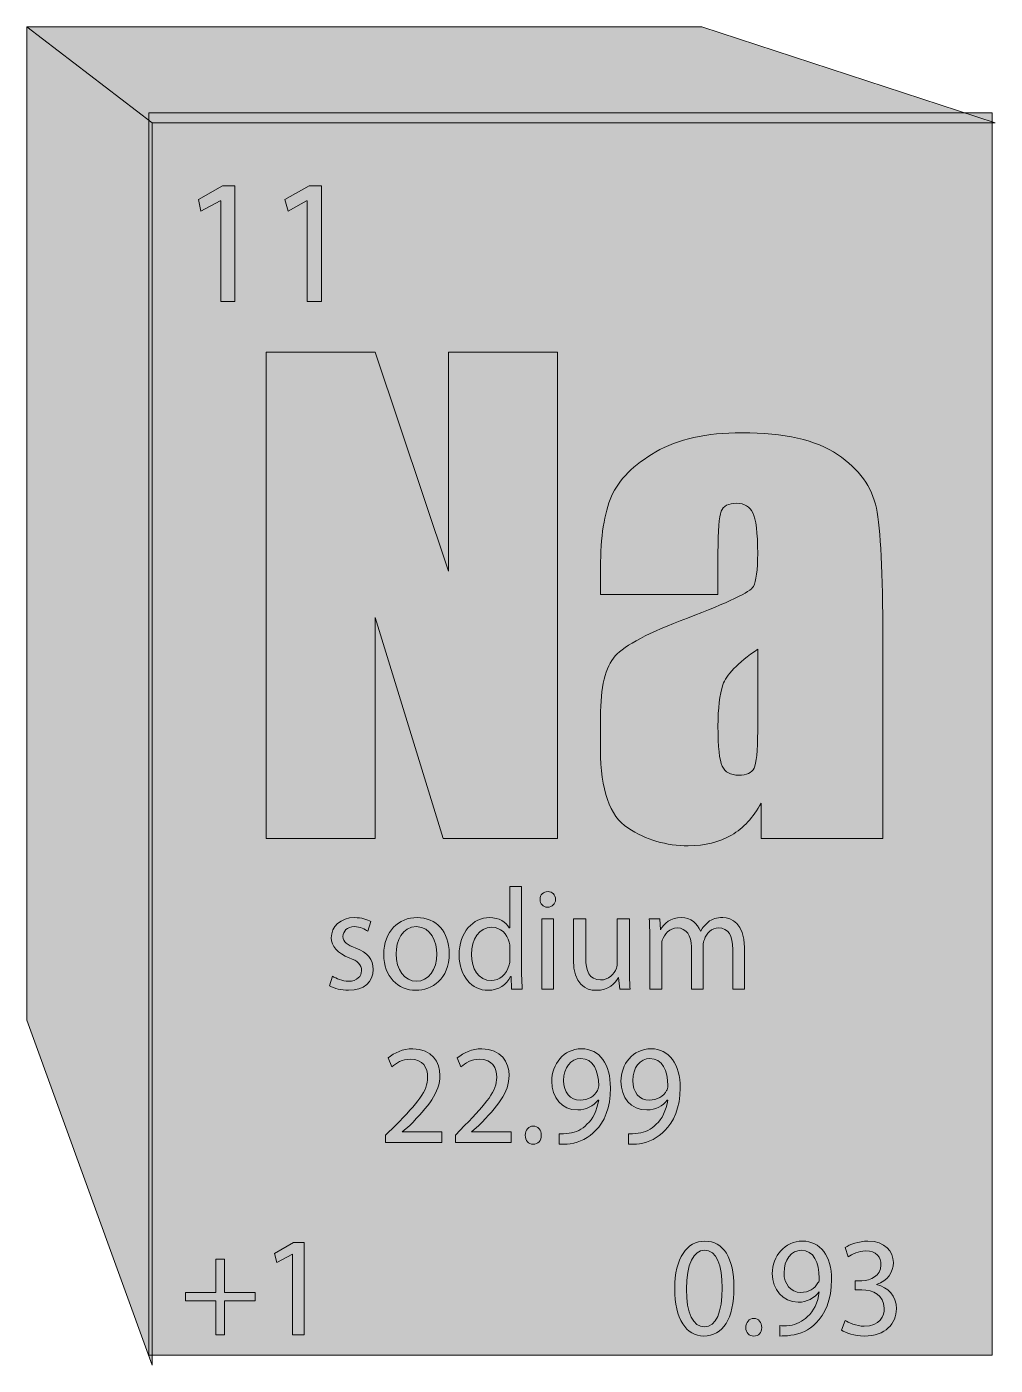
# Model space of a CAD drawing. Extents: x 256 to 1544, y -1075 to -817.
# Drawn here: x 697.2 to 883, y -1073.6 to -816.9 of the extents above; entities that cross this region are included whole.
import ezdxf

# ---------------------------------------------------------------- set-up
doc = ezdxf.new("R2010")
doc.units = 0
doc.header["$MEASUREMENT"] = 0
doc.layers.add('katman 1', color=7, linetype='Continuous')

# ---------------------------------------------------------------- blocks, each defined once
blk = doc.blocks.new('block 6')
at = {"layer": 'katman 1', "true_color": 0x00d41d}
h = blk.add_hatch(color=102, dxfattribs=at)
h.dxf.hatch_style = 2
h.paths.add_polyline_path([(721.26, -835.37), (697.21, -816.93), (826.69, -816.93), (882.96, -835.37)])
h = blk.add_hatch(color=102, dxfattribs=at)
h.dxf.hatch_style = 2
h.paths.add_polyline_path([(721.26, -1073.6), (697.21, -1007.44), (697.21, -816.93), (721.26, -835.37)])
at = {"layer": 'katman 1', "true_color": 0x008000}
h = blk.add_hatch(color=96, dxfattribs=at)
h.dxf.hatch_style = 2
h.paths.add_polyline_path([(720.65, -833.46), (882.36, -833.46), (882.36, -1071.69), (720.65, -1071.69)])
at = {"layer": 'katman 1', "true_color": 0xffffff}
h = blk.add_hatch(color=7, dxfattribs=at)
h.dxf.hatch_style = 2
h.paths.add_polyline_path([(734.41, -850.32), (734.29, -850.32), (730.62, -852.32), (730.14, -850.08), (734.76, -847.46), (737.13, -847.46), (737.13, -869.64), (734.41, -869.64)])
h = blk.add_hatch(color=7, dxfattribs=at)
h.dxf.hatch_style = 2
h.paths.add_polyline_path([(750.99, -850.32), (750.88, -850.32), (747.32, -852.32), (746.73, -850.08), (751.35, -847.46), (753.72, -847.46), (753.72, -869.64), (750.99, -869.64)])
h = blk.add_hatch(color=7, dxfattribs=at)
h.dxf.hatch_style = 2
edge = h.paths.add_edge_path()
edge.add_spline(control_points=[(792.1, -981.77), (792.1, -981.77), (792.1, -997.97), (792.1, -997.97), (792.1, -999.22), (792.22, -1000.59), (792.22, -1001.46), (792.22, -1001.46), (790.21, -1001.46), (790.21, -1001.46), (790.21, -1001.46), (790.09, -999.09), (790.09, -999.09), (790.09, -999.09), (789.97, -999.09), (789.97, -999.09), (789.26, -1000.59), (787.72, -1001.71), (785.7, -1001.71), (782.62, -1001.71), (780.14, -998.97), (780.14, -994.98), (780.14, -990.5), (782.86, -987.76), (785.94, -987.76), (787.84, -987.76), (789.14, -988.63), (789.73, -989.75), (789.73, -989.75), (789.85, -989.75), (789.85, -989.75), (789.85, -989.75), (789.85, -981.77), (789.85, -981.77), (789.85, -981.77), (792.1, -981.77), (792.1, -981.77)], knot_values=[0, 0, 0, 0, 1, 1, 1, 2, 2, 2, 3, 3, 3, 4, 4, 4, 5, 5, 5, 6, 6, 6, 7, 7, 7, 8, 8, 8, 9, 9, 9, 10, 10, 10, 11, 11, 11, 12, 12, 12, 12], degree=3, periodic=1)
edge = h.paths.add_edge_path()
edge.add_spline(control_points=[(789.85, -993.49), (789.85, -993.49), (789.85, -993.49), (789.85, -993.49), (789.85, -993.24), (789.85, -992.74), (789.73, -992.49), (789.38, -990.87), (788.07, -989.62), (786.42, -989.62), (783.93, -989.62), (782.51, -991.87), (782.51, -994.86), (782.51, -997.47), (783.81, -999.84), (786.3, -999.84), (787.84, -999.84), (789.26, -998.72), (789.73, -996.85), (789.85, -996.48), (789.85, -996.23), (789.85, -995.85), (789.85, -995.85), (789.85, -993.49), (789.85, -993.49), (789.85, -993.49), (789.85, -993.49), (789.85, -993.49)], knot_values=[0, 0, 0, 0, 1, 1, 1, 2, 2, 2, 3, 3, 3, 4, 4, 4, 5, 5, 5, 6, 6, 6, 7, 7, 7, 8, 8, 8, 9, 9, 9, 9], degree=3, periodic=1)
h = blk.add_hatch(color=7, dxfattribs=at)
h.dxf.hatch_style = 2
edge = h.paths.add_edge_path()
edge.add_spline(control_points=[(798.62, -984.27), (798.62, -985.14), (798.02, -985.76), (797.08, -985.76), (796.25, -985.76), (795.66, -985.14), (795.66, -984.27), (795.66, -983.39), (796.25, -982.77), (797.2, -982.77), (798.02, -982.77), (798.62, -983.39), (798.62, -984.27)], knot_values=[0, 0, 0, 0, 1, 1, 1, 2, 2, 2, 3, 3, 3, 4, 4, 4, 4], degree=3, periodic=1)
h.paths.add_polyline_path([(796.01, -1001.46), (796.01, -988), (798.26, -988), (798.26, -1001.46)])
h = blk.add_hatch(color=7, dxfattribs=at)
h.dxf.hatch_style = 2
edge = h.paths.add_edge_path()
edge.add_spline(control_points=[(755.85, -998.97), (756.56, -999.47), (757.75, -999.97), (758.93, -999.97), (760.59, -999.97), (761.42, -998.97), (761.42, -997.97), (761.42, -996.73), (760.71, -996.1), (759.05, -995.48), (756.8, -994.61), (755.61, -993.24), (755.61, -991.62), (755.61, -989.5), (757.39, -987.76), (760.12, -987.76), (761.42, -987.76), (762.49, -988.13), (763.2, -988.5), (763.2, -988.5), (762.6, -990.37), (762.6, -990.37), (762.13, -990), (761.18, -989.5), (760, -989.5), (758.69, -989.5), (757.86, -990.37), (757.86, -991.37), (757.86, -992.49), (758.69, -992.99), (760.35, -993.61), (762.49, -994.48), (763.67, -995.73), (763.67, -997.72), (763.67, -1000.09), (761.89, -1001.71), (758.93, -1001.71), (757.51, -1001.71), (756.21, -1001.34), (755.26, -1000.84), (755.26, -1000.84), (755.85, -998.97), (755.85, -998.97)], knot_values=[0, 0, 0, 0, 1, 1, 1, 2, 2, 2, 3, 3, 3, 4, 4, 4, 5, 5, 5, 6, 6, 6, 7, 7, 7, 8, 8, 8, 9, 9, 9, 10, 10, 10, 11, 11, 11, 12, 12, 12, 13, 13, 13, 14, 14, 14, 14], degree=3, periodic=1)
h = blk.add_hatch(color=7, dxfattribs=at)
h.dxf.hatch_style = 2
edge = h.paths.add_edge_path()
edge.add_spline(control_points=[(778.24, -994.61), (778.24, -999.59), (774.92, -1001.71), (771.84, -1001.71), (768.41, -1001.71), (765.68, -999.09), (765.68, -994.86), (765.68, -990.37), (768.53, -987.76), (772.08, -987.76), (775.75, -987.76), (778.24, -990.5), (778.24, -994.61)], knot_values=[0, 0, 0, 0, 1, 1, 1, 2, 2, 2, 3, 3, 3, 4, 4, 4, 4], degree=3, periodic=1)
edge = h.paths.add_edge_path()
edge.add_spline(control_points=[(768.05, -994.73), (768.05, -994.73), (768.05, -994.73), (768.05, -994.73), (768.05, -997.72), (769.71, -999.97), (771.96, -999.97), (774.21, -999.97), (775.87, -997.72), (775.87, -994.73), (775.87, -992.49), (774.69, -989.5), (771.96, -989.5), (769.24, -989.5), (768.05, -992.24), (768.05, -994.73)], knot_values=[0, 0, 0, 0, 1, 1, 1, 2, 2, 2, 3, 3, 3, 4, 4, 4, 5, 5, 5, 5], degree=3, periodic=1)
h = blk.add_hatch(color=7, dxfattribs=at)
h.dxf.hatch_style = 2
edge = h.paths.add_edge_path()
edge.add_spline(control_points=[(812.83, -997.72), (812.83, -999.22), (812.83, -1000.34), (812.95, -1001.46), (812.95, -1001.46), (810.94, -1001.46), (810.94, -1001.46), (810.94, -1001.46), (810.7, -999.22), (810.7, -999.22), (810.7, -999.22), (810.7, -999.22), (810.7, -999.22), (810.11, -1000.34), (808.8, -1001.71), (806.44, -1001.71), (804.42, -1001.71), (802.05, -1000.59), (802.05, -995.85), (802.05, -995.85), (802.05, -988), (802.05, -988), (802.05, -988), (804.42, -988), (804.42, -988), (804.42, -988), (804.42, -995.48), (804.42, -995.48), (804.42, -997.97), (805.13, -999.72), (807.27, -999.72), (808.81, -999.72), (809.87, -998.6), (810.35, -997.47), (810.46, -997.1), (810.46, -996.73), (810.46, -996.23), (810.46, -996.23), (810.46, -988), (810.46, -988), (810.46, -988), (812.83, -988), (812.83, -988), (812.83, -988), (812.83, -997.72), (812.83, -997.72), (812.83, -997.72), (812.83, -997.72), (812.83, -997.72)], knot_values=[0, 0, 0, 0, 1, 1, 1, 2, 2, 2, 3, 3, 3, 4, 4, 4, 5, 5, 5, 6, 6, 6, 7, 7, 7, 8, 8, 8, 9, 9, 9, 10, 10, 10, 11, 11, 11, 12, 12, 12, 13, 13, 13, 14, 14, 14, 15, 15, 15, 16, 16, 16, 16], degree=3, periodic=1)
h = blk.add_hatch(color=7, dxfattribs=at)
h.dxf.hatch_style = 2
edge = h.paths.add_edge_path()
edge.add_spline(control_points=[(816.74, -991.62), (816.74, -990.25), (816.62, -989.13), (816.62, -988), (816.62, -988), (818.64, -988), (818.64, -988), (818.64, -988), (818.76, -990.12), (818.76, -990.12), (818.76, -990.12), (818.76, -990.12), (818.76, -990.12), (819.47, -988.88), (820.65, -987.76), (822.78, -987.76), (824.56, -987.76), (825.86, -988.88), (826.46, -990.37), (826.46, -990.37), (826.46, -990.37), (826.46, -990.37), (826.81, -989.62), (827.4, -989.13), (827.88, -988.63), (828.71, -988), (829.54, -987.76), (830.72, -987.76), (832.38, -987.76), (834.87, -988.88), (834.87, -993.49), (834.87, -993.49), (834.87, -1001.46), (834.87, -1001.46), (834.87, -1001.46), (832.62, -1001.46), (832.62, -1001.46), (832.62, -1001.46), (832.62, -993.86), (832.62, -993.86), (832.62, -991.25), (831.79, -989.75), (829.89, -989.75), (828.59, -989.75), (827.52, -990.75), (827.17, -991.99), (827.05, -992.24), (826.93, -992.74), (826.93, -993.11), (826.93, -993.11), (826.93, -1001.46), (826.93, -1001.46), (826.93, -1001.46), (824.68, -1001.46), (824.68, -1001.46), (824.68, -1001.46), (824.68, -993.36), (824.68, -993.36), (824.68, -991.25), (823.73, -989.75), (821.96, -989.75), (820.53, -989.75), (819.47, -991), (819.11, -992.12), (818.99, -992.49), (818.99, -992.99), (818.99, -993.36), (818.99, -993.36), (818.99, -1001.46), (818.99, -1001.46), (818.99, -1001.46), (816.74, -1001.46), (816.74, -1001.46), (816.74, -1001.46), (816.74, -991.62), (816.74, -991.62), (816.74, -991.62), (816.74, -991.62), (816.74, -991.62)], knot_values=[0, 0, 0, 0, 1, 1, 1, 2, 2, 2, 3, 3, 3, 4, 4, 4, 5, 5, 5, 6, 6, 6, 7, 7, 7, 8, 8, 8, 9, 9, 9, 10, 10, 10, 11, 11, 11, 12, 12, 12, 13, 13, 13, 14, 14, 14, 15, 15, 15, 16, 16, 16, 17, 17, 17, 18, 18, 18, 19, 19, 19, 20, 20, 20, 21, 21, 21, 22, 22, 22, 23, 23, 23, 24, 24, 24, 25, 25, 25, 26, 26, 26, 26], degree=3, periodic=1)
h = blk.add_hatch(color=7, dxfattribs=at)
h.dxf.hatch_style = 2
edge = h.paths.add_edge_path()
edge.add_spline(control_points=[(766.04, -1030.87), (766.04, -1030.87), (766.04, -1029.5), (766.04, -1029.5), (766.04, -1029.5), (767.94, -1027.63), (767.94, -1027.63), (772.2, -1023.27), (774.1, -1021.02), (774.1, -1018.41), (774.1, -1016.54), (773.27, -1014.92), (770.78, -1014.92), (769.24, -1014.92), (768.05, -1015.67), (767.22, -1016.41), (767.22, -1016.41), (766.51, -1014.67), (766.51, -1014.67), (767.7, -1013.67), (769.36, -1012.92), (771.25, -1012.92), (774.93, -1012.92), (776.46, -1015.54), (776.46, -1018.03), (776.46, -1021.27), (774.21, -1024.01), (770.66, -1027.63), (770.66, -1027.63), (769.24, -1028.87), (769.24, -1028.87), (769.24, -1028.87), (769.24, -1028.87), (769.24, -1028.87), (769.24, -1028.87), (776.82, -1028.87), (776.82, -1028.87), (776.82, -1028.87), (776.82, -1030.87), (776.82, -1030.87), (776.82, -1030.87), (766.04, -1030.87), (766.04, -1030.87), (766.04, -1030.87), (766.04, -1030.87), (766.04, -1030.87)], knot_values=[0, 0, 0, 0, 1, 1, 1, 2, 2, 2, 3, 3, 3, 4, 4, 4, 5, 5, 5, 6, 6, 6, 7, 7, 7, 8, 8, 8, 9, 9, 9, 10, 10, 10, 11, 11, 11, 12, 12, 12, 13, 13, 13, 14, 14, 14, 15, 15, 15, 15], degree=3, periodic=1)
h = blk.add_hatch(color=7, dxfattribs=at)
h.dxf.hatch_style = 2
edge = h.paths.add_edge_path()
edge.add_spline(control_points=[(779.43, -1030.87), (779.43, -1030.87), (779.43, -1029.5), (779.43, -1029.5), (779.43, -1029.5), (781.2, -1027.63), (781.2, -1027.63), (785.47, -1023.27), (787.36, -1021.02), (787.36, -1018.41), (787.36, -1016.54), (786.53, -1014.92), (784.05, -1014.92), (782.51, -1014.92), (781.32, -1015.67), (780.49, -1016.41), (780.49, -1016.41), (779.78, -1014.67), (779.78, -1014.67), (780.97, -1013.67), (782.62, -1012.92), (784.52, -1012.92), (788.19, -1012.92), (789.73, -1015.54), (789.73, -1018.03), (789.73, -1021.27), (787.48, -1024.01), (783.93, -1027.63), (783.93, -1027.63), (782.51, -1028.87), (782.51, -1028.87), (782.51, -1028.87), (782.51, -1028.87), (782.51, -1028.87), (782.51, -1028.87), (790.09, -1028.87), (790.09, -1028.87), (790.09, -1028.87), (790.09, -1030.87), (790.09, -1030.87), (790.09, -1030.87), (779.43, -1030.87), (779.43, -1030.87), (779.43, -1030.87), (779.43, -1030.87), (779.43, -1030.87)], knot_values=[0, 0, 0, 0, 1, 1, 1, 2, 2, 2, 3, 3, 3, 4, 4, 4, 5, 5, 5, 6, 6, 6, 7, 7, 7, 8, 8, 8, 9, 9, 9, 10, 10, 10, 11, 11, 11, 12, 12, 12, 13, 13, 13, 14, 14, 14, 15, 15, 15, 15], degree=3, periodic=1)
h = blk.add_hatch(color=7, dxfattribs=at)
h.dxf.hatch_style = 2
edge = h.paths.add_edge_path()
edge.add_spline(control_points=[(799.33, -1029.25), (799.8, -1029.25), (800.39, -1029.25), (801.22, -1029.12), (802.53, -1029), (803.71, -1028.37), (804.66, -1027.38), (805.84, -1026.38), (806.55, -1024.76), (806.91, -1022.77), (806.91, -1022.77), (806.79, -1022.77), (806.79, -1022.77), (805.84, -1023.89), (804.54, -1024.64), (802.88, -1024.64), (799.8, -1024.64), (797.91, -1022.27), (797.91, -1019.15), (797.91, -1015.91), (800.16, -1012.92), (803.59, -1012.92), (807.15, -1012.92), (809.16, -1015.91), (809.16, -1020.4), (809.16, -1024.26), (807.98, -1027), (806.32, -1028.62), (805.01, -1029.99), (803.24, -1030.87), (801.46, -1031.12), (800.63, -1031.24), (799.92, -1031.24), (799.33, -1031.24), (799.33, -1031.24), (799.33, -1029.25), (799.33, -1029.25), (799.33, -1029.25), (799.33, -1029.25), (799.33, -1029.25)], knot_values=[0, 0, 0, 0, 1, 1, 1, 2, 2, 2, 3, 3, 3, 4, 4, 4, 5, 5, 5, 6, 6, 6, 7, 7, 7, 8, 8, 8, 9, 9, 9, 10, 10, 10, 11, 11, 11, 12, 12, 12, 13, 13, 13, 13], degree=3, periodic=1)
edge = h.paths.add_edge_path()
edge.add_spline(control_points=[(800.16, -1019.03), (800.16, -1019.03), (800.16, -1019.03), (800.16, -1019.03), (800.16, -1021.27), (801.46, -1022.77), (803.36, -1022.77), (804.9, -1022.77), (806.08, -1022.02), (806.67, -1020.9), (806.79, -1020.77), (806.91, -1020.4), (806.91, -1020.03), (806.91, -1017.04), (805.84, -1014.79), (803.47, -1014.79), (801.58, -1014.79), (800.16, -1016.54), (800.16, -1019.03)], knot_values=[0, 0, 0, 0, 1, 1, 1, 2, 2, 2, 3, 3, 3, 4, 4, 4, 5, 5, 5, 6, 6, 6, 6], degree=3, periodic=1)
h = blk.add_hatch(color=7, dxfattribs=at)
h.dxf.hatch_style = 2
edge = h.paths.add_edge_path()
edge.add_spline(control_points=[(812.6, -1029.25), (813.07, -1029.25), (813.66, -1029.25), (814.49, -1029.12), (815.79, -1029), (816.98, -1028.37), (817.93, -1027.38), (819.11, -1026.38), (819.82, -1024.76), (820.18, -1022.77), (820.18, -1022.77), (820.06, -1022.77), (820.06, -1022.77), (819.23, -1023.89), (817.81, -1024.64), (816.15, -1024.64), (813.07, -1024.64), (811.17, -1022.27), (811.17, -1019.15), (811.17, -1015.91), (813.43, -1012.92), (816.98, -1012.92), (820.41, -1012.92), (822.55, -1015.91), (822.55, -1020.4), (822.55, -1024.26), (821.24, -1027), (819.59, -1028.62), (818.28, -1029.99), (816.51, -1030.87), (814.73, -1031.12), (813.9, -1031.24), (813.19, -1031.24), (812.6, -1031.24), (812.6, -1031.24), (812.6, -1029.25), (812.6, -1029.25), (812.6, -1029.25), (812.6, -1029.25), (812.6, -1029.25)], knot_values=[0, 0, 0, 0, 1, 1, 1, 2, 2, 2, 3, 3, 3, 4, 4, 4, 5, 5, 5, 6, 6, 6, 7, 7, 7, 8, 8, 8, 9, 9, 9, 10, 10, 10, 11, 11, 11, 12, 12, 12, 13, 13, 13, 13], degree=3, periodic=1)
edge = h.paths.add_edge_path()
edge.add_spline(control_points=[(813.43, -1019.03), (813.43, -1019.03), (813.43, -1019.03), (813.43, -1019.03), (813.43, -1021.27), (814.73, -1022.77), (816.62, -1022.77), (818.16, -1022.77), (819.35, -1022.02), (819.94, -1020.9), (820.06, -1020.77), (820.18, -1020.4), (820.18, -1020.03), (820.18, -1017.04), (819.11, -1014.79), (816.74, -1014.79), (814.85, -1014.79), (813.43, -1016.54), (813.43, -1019.03)], knot_values=[0, 0, 0, 0, 1, 1, 1, 2, 2, 2, 3, 3, 3, 4, 4, 4, 5, 5, 5, 6, 6, 6, 6], degree=3, periodic=1)
h = blk.add_hatch(color=7, dxfattribs=at)
h.dxf.hatch_style = 2
edge = h.paths.add_edge_path()
edge.add_spline(control_points=[(792.81, -1029.5), (792.81, -1028.5), (793.52, -1027.75), (794.35, -1027.75), (795.3, -1027.75), (795.89, -1028.5), (795.89, -1029.5), (795.89, -1030.49), (795.3, -1031.24), (794.35, -1031.24), (793.41, -1031.24), (792.81, -1030.49), (792.81, -1029.5)], knot_values=[0, 0, 0, 0, 1, 1, 1, 2, 2, 2, 3, 3, 3, 4, 4, 4, 4], degree=3, periodic=1)
h = blk.add_hatch(color=7, dxfattribs=at)
h.dxf.hatch_style = 2
h.paths.add_polyline_path([(748.15, -1052.3), (745.19, -1053.92), (744.72, -1052.17), (748.39, -1050.05), (750.4, -1050.05), (750.4, -1067.75), (748.15, -1067.75)])
h = blk.add_hatch(color=7, dxfattribs=at)
h.dxf.hatch_style = 2
edge = h.paths.add_edge_path()
edge.add_spline(control_points=[(832.85, -1058.65), (832.85, -1064.76), (830.72, -1068), (827.05, -1068), (823.73, -1068), (821.48, -1064.76), (821.48, -1058.9), (821.48, -1053.04), (823.85, -1049.81), (827.29, -1049.81), (830.84, -1049.81), (832.85, -1053.04), (832.85, -1058.65)], knot_values=[0, 0, 0, 0, 1, 1, 1, 2, 2, 2, 3, 3, 3, 4, 4, 4, 4], degree=3, periodic=1)
edge = h.paths.add_edge_path()
edge.add_spline(control_points=[(823.73, -1059.03), (823.73, -1059.03), (823.73, -1059.03), (823.73, -1059.03), (823.73, -1063.64), (825.04, -1066.25), (827.17, -1066.25), (829.42, -1066.25), (830.6, -1063.39), (830.6, -1058.78), (830.6, -1054.41), (829.54, -1051.55), (827.17, -1051.55), (825.15, -1051.55), (823.73, -1054.17), (823.73, -1059.03)], knot_values=[0, 0, 0, 0, 1, 1, 1, 2, 2, 2, 3, 3, 3, 4, 4, 4, 5, 5, 5, 5], degree=3, periodic=1)
h = blk.add_hatch(color=7, dxfattribs=at)
h.dxf.hatch_style = 2
edge = h.paths.add_edge_path()
edge.add_spline(control_points=[(841.62, -1066), (842.09, -1066.13), (842.69, -1066), (843.52, -1066), (844.82, -1065.75), (846, -1065.26), (846.95, -1064.26), (848.14, -1063.26), (848.96, -1061.64), (849.2, -1059.52), (849.2, -1059.52), (849.2, -1059.52), (849.2, -1059.52), (848.25, -1060.77), (846.83, -1061.52), (845.17, -1061.52), (842.21, -1061.52), (840.2, -1059.03), (840.2, -1056.04), (840.2, -1052.67), (842.57, -1049.81), (846, -1049.81), (849.44, -1049.81), (851.57, -1052.67), (851.57, -1057.16), (851.57, -1061.14), (850.27, -1063.88), (848.61, -1065.5), (847.31, -1066.88), (845.53, -1067.62), (843.75, -1067.87), (842.92, -1068), (842.21, -1068), (841.62, -1068), (841.62, -1068), (841.62, -1066), (841.62, -1066)], knot_values=[0, 0, 0, 0, 1, 1, 1, 2, 2, 2, 3, 3, 3, 4, 4, 4, 5, 5, 5, 6, 6, 6, 7, 7, 7, 8, 8, 8, 9, 9, 9, 10, 10, 10, 11, 11, 11, 12, 12, 12, 12], degree=3, periodic=1)
edge = h.paths.add_edge_path()
edge.add_spline(control_points=[(842.45, -1055.91), (842.45, -1055.91), (842.45, -1055.91), (842.45, -1055.91), (842.45, -1058.03), (843.75, -1059.65), (845.65, -1059.65), (847.19, -1059.65), (848.37, -1058.9), (848.96, -1057.78), (849.2, -1057.53), (849.2, -1057.28), (849.2, -1056.91), (849.2, -1053.92), (848.14, -1051.55), (845.77, -1051.55), (843.87, -1051.55), (842.45, -1053.42), (842.45, -1055.91)], knot_values=[0, 0, 0, 0, 1, 1, 1, 2, 2, 2, 3, 3, 3, 4, 4, 4, 5, 5, 5, 6, 6, 6, 6], degree=3, periodic=1)
h = blk.add_hatch(color=7, dxfattribs=at)
h.dxf.hatch_style = 2
edge = h.paths.add_edge_path()
edge.add_spline(control_points=[(854.18, -1065.01), (854.77, -1065.38), (856.31, -1066.13), (857.85, -1066.13), (860.81, -1066.13), (861.76, -1064.13), (861.64, -1062.64), (861.64, -1060.15), (859.51, -1059.15), (857.38, -1059.15), (857.38, -1059.15), (856.07, -1059.15), (856.07, -1059.15), (856.07, -1059.15), (856.07, -1057.41), (856.07, -1057.41), (856.07, -1057.41), (857.38, -1057.41), (857.38, -1057.41), (859.03, -1057.41), (861.05, -1056.41), (861.05, -1054.42), (861.05, -1052.92), (860.22, -1051.67), (858.09, -1051.67), (856.78, -1051.67), (855.48, -1052.3), (854.77, -1052.8), (854.77, -1052.8), (854.18, -1051.05), (854.18, -1051.05), (855.01, -1050.43), (856.78, -1049.81), (858.56, -1049.81), (861.88, -1049.81), (863.42, -1051.8), (863.42, -1053.92), (863.42, -1055.79), (862.35, -1057.41), (860.22, -1058.15), (860.22, -1058.15), (860.22, -1058.15), (860.22, -1058.15), (862.35, -1058.65), (864.01, -1060.27), (864.01, -1062.76), (864.01, -1065.63), (861.88, -1068), (857.85, -1068), (855.96, -1068), (854.3, -1067.37), (853.47, -1066.88), (853.47, -1066.88), (854.18, -1065.01), (854.18, -1065.01)], knot_values=[0, 0, 0, 0, 1, 1, 1, 2, 2, 2, 3, 3, 3, 4, 4, 4, 5, 5, 5, 6, 6, 6, 7, 7, 7, 8, 8, 8, 9, 9, 9, 10, 10, 10, 11, 11, 11, 12, 12, 12, 13, 13, 13, 14, 14, 14, 15, 15, 15, 16, 16, 16, 17, 17, 17, 18, 18, 18, 18], degree=3, periodic=1)
h = blk.add_hatch(color=7, dxfattribs=at)
h.dxf.hatch_style = 2
h.paths.add_polyline_path([(735.12, -1053.29), (735.12, -1059.65), (741.04, -1059.65), (741.04, -1061.27), (735.12, -1061.27), (735.12, -1067.75), (733.46, -1067.75), (733.46, -1061.27), (727.66, -1061.27), (727.66, -1059.65), (733.46, -1059.65), (733.46, -1053.29)])
h = blk.add_hatch(color=7, dxfattribs=at)
h.dxf.hatch_style = 2
edge = h.paths.add_edge_path()
edge.add_spline(control_points=[(835.1, -1066.38), (835.1, -1065.38), (835.82, -1064.63), (836.64, -1064.63), (837.59, -1064.63), (838.18, -1065.38), (838.18, -1066.38), (838.18, -1067.37), (837.59, -1068), (836.64, -1068), (835.82, -1068), (835.1, -1067.37), (835.1, -1066.38)], knot_values=[0, 0, 0, 0, 1, 1, 1, 2, 2, 2, 3, 3, 3, 4, 4, 4, 4], degree=3, periodic=1)
at = {"layer": 'katman 1', "lineweight": 0}
for points in [[(721.26, -835.37), (697.21, -816.93), (826.69, -816.93), (882.96, -835.37), (721.26, -835.37)], [(721.26, -1073.6), (697.21, -1007.44), (697.21, -816.93), (721.26, -835.37), (721.26, -1073.6)], [(721.26, -1073.6), (697.21, -1007.44), (697.21, -816.93), (721.26, -835.37), (721.26, -1073.6)], [(720.65, -833.46), (882.36, -833.46), (882.36, -1071.69), (720.65, -1071.69), (720.65, -833.46)], [(734.41, -850.32), (734.29, -850.32), (730.62, -852.32), (730.14, -850.08), (734.76, -847.46), (737.13, -847.46), (737.13, -869.64), (734.41, -869.64), (734.41, -850.32)], [(750.99, -850.32), (750.88, -850.32), (747.32, -852.32), (746.73, -850.08), (751.35, -847.46), (753.72, -847.46), (753.72, -869.64), (750.99, -869.64), (750.99, -850.32)], [(796.01, -1001.46), (796.01, -1001.46), (796.01, -988), (798.26, -988), (798.26, -1001.46), (796.01, -1001.46)], [(748.15, -1052.3), (748.15, -1052.3), (745.19, -1053.92), (744.72, -1052.17), (748.39, -1050.05), (750.4, -1050.05), (750.4, -1067.75), (748.15, -1067.75), (748.15, -1052.3)], [(735.12, -1053.29), (735.12, -1059.65), (741.04, -1059.65), (741.04, -1061.27), (735.12, -1061.27), (735.12, -1067.75), (733.46, -1067.75), (733.46, -1061.27), (727.66, -1061.27), (727.66, -1059.65), (733.46, -1059.65), (733.46, -1053.29), (735.12, -1053.29)]]:
    blk.add_lwpolyline(points, dxfattribs=at)
for points, knots in [([(792.1, -981.77), (792.1, -981.77), (792.1, -997.97), (792.1, -997.97), (792.1, -999.22), (792.22, -1000.59), (792.22, -1001.46), (792.22, -1001.46), (790.21, -1001.46), (790.21, -1001.46), (790.21, -1001.46), (790.09, -999.09), (790.09, -999.09), (790.09, -999.09), (789.97, -999.09), (789.97, -999.09), (789.26, -1000.59), (787.72, -1001.71), (785.7, -1001.71), (782.62, -1001.71), (780.14, -998.97), (780.14, -994.98), (780.14, -990.5), (782.86, -987.76), (785.94, -987.76), (787.84, -987.76), (789.14, -988.63), (789.73, -989.75), (789.73, -989.75), (789.85, -989.75), (789.85, -989.75), (789.85, -989.75), (789.85, -981.77), (789.85, -981.77), (789.85, -981.77), (792.1, -981.77), (792.1, -981.77)], [0, 0, 0, 0, 1, 1, 1, 2, 2, 2, 3, 3, 3, 4, 4, 4, 5, 5, 5, 6, 6, 6, 7, 7, 7, 8, 8, 8, 9, 9, 9, 10, 10, 10, 11, 11, 11, 12, 12, 12, 12]), ([(798.62, -984.27), (798.62, -985.14), (798.02, -985.76), (797.08, -985.76), (796.25, -985.76), (795.66, -985.14), (795.66, -984.27), (795.66, -983.39), (796.25, -982.77), (797.2, -982.77), (798.02, -982.77), (798.62, -983.39), (798.62, -984.27)], [0, 0, 0, 0, 1, 1, 1, 2, 2, 2, 3, 3, 3, 4, 4, 4, 4]), ([(755.85, -998.97), (756.56, -999.47), (757.75, -999.97), (758.93, -999.97), (760.59, -999.97), (761.42, -998.97), (761.42, -997.97), (761.42, -996.73), (760.71, -996.1), (759.05, -995.48), (756.8, -994.61), (755.61, -993.24), (755.61, -991.62), (755.61, -989.5), (757.39, -987.76), (760.12, -987.76), (761.42, -987.76), (762.49, -988.13), (763.2, -988.5), (763.2, -988.5), (762.6, -990.37), (762.6, -990.37), (762.13, -990), (761.18, -989.5), (760, -989.5), (758.69, -989.5), (757.86, -990.37), (757.86, -991.37), (757.86, -992.49), (758.69, -992.99), (760.35, -993.61), (762.49, -994.48), (763.67, -995.73), (763.67, -997.72), (763.67, -1000.09), (761.89, -1001.71), (758.93, -1001.71), (757.51, -1001.71), (756.21, -1001.34), (755.26, -1000.84), (755.26, -1000.84), (755.85, -998.97), (755.85, -998.97)], [0, 0, 0, 0, 1, 1, 1, 2, 2, 2, 3, 3, 3, 4, 4, 4, 5, 5, 5, 6, 6, 6, 7, 7, 7, 8, 8, 8, 9, 9, 9, 10, 10, 10, 11, 11, 11, 12, 12, 12, 13, 13, 13, 14, 14, 14, 14]), ([(778.24, -994.61), (778.24, -999.59), (774.92, -1001.71), (771.84, -1001.71), (768.41, -1001.71), (765.68, -999.09), (765.68, -994.86), (765.68, -990.37), (768.53, -987.76), (772.08, -987.76), (775.75, -987.76), (778.24, -990.5), (778.24, -994.61)], [0, 0, 0, 0, 1, 1, 1, 2, 2, 2, 3, 3, 3, 4, 4, 4, 4]), ([(812.83, -997.72), (812.83, -999.22), (812.83, -1000.34), (812.95, -1001.46), (812.95, -1001.46), (810.94, -1001.46), (810.94, -1001.46), (810.94, -1001.46), (810.7, -999.22), (810.7, -999.22), (810.7, -999.22), (810.7, -999.22), (810.7, -999.22), (810.11, -1000.34), (808.8, -1001.71), (806.44, -1001.71), (804.42, -1001.71), (802.05, -1000.59), (802.05, -995.85), (802.05, -995.85), (802.05, -988), (802.05, -988), (802.05, -988), (804.42, -988), (804.42, -988), (804.42, -988), (804.42, -995.48), (804.42, -995.48), (804.42, -997.97), (805.13, -999.72), (807.27, -999.72), (808.81, -999.72), (809.87, -998.6), (810.35, -997.47), (810.46, -997.1), (810.46, -996.73), (810.46, -996.23), (810.46, -996.23), (810.46, -988), (810.46, -988), (810.46, -988), (812.83, -988), (812.83, -988), (812.83, -988), (812.83, -997.72), (812.83, -997.72), (812.83, -997.72), (812.83, -997.72), (812.83, -997.72)], [0, 0, 0, 0, 1, 1, 1, 2, 2, 2, 3, 3, 3, 4, 4, 4, 5, 5, 5, 6, 6, 6, 7, 7, 7, 8, 8, 8, 9, 9, 9, 10, 10, 10, 11, 11, 11, 12, 12, 12, 13, 13, 13, 14, 14, 14, 15, 15, 15, 16, 16, 16, 16]), ([(816.74, -991.62), (816.74, -990.25), (816.62, -989.13), (816.62, -988), (816.62, -988), (818.64, -988), (818.64, -988), (818.64, -988), (818.76, -990.12), (818.76, -990.12), (818.76, -990.12), (818.76, -990.12), (818.76, -990.12), (819.47, -988.88), (820.65, -987.76), (822.78, -987.76), (824.56, -987.76), (825.86, -988.88), (826.46, -990.37), (826.46, -990.37), (826.46, -990.37), (826.46, -990.37), (826.81, -989.62), (827.4, -989.13), (827.88, -988.63), (828.71, -988), (829.54, -987.76), (830.72, -987.76), (832.38, -987.76), (834.87, -988.88), (834.87, -993.49), (834.87, -993.49), (834.87, -1001.46), (834.87, -1001.46), (834.87, -1001.46), (832.62, -1001.46), (832.62, -1001.46), (832.62, -1001.46), (832.62, -993.86), (832.62, -993.86), (832.62, -991.25), (831.79, -989.75), (829.89, -989.75), (828.59, -989.75), (827.52, -990.75), (827.17, -991.99), (827.05, -992.24), (826.93, -992.74), (826.93, -993.11), (826.93, -993.11), (826.93, -1001.46), (826.93, -1001.46), (826.93, -1001.46), (824.68, -1001.46), (824.68, -1001.46), (824.68, -1001.46), (824.68, -993.36), (824.68, -993.36), (824.68, -991.25), (823.73, -989.75), (821.96, -989.75), (820.53, -989.75), (819.47, -991), (819.11, -992.12), (818.99, -992.49), (818.99, -992.99), (818.99, -993.36), (818.99, -993.36), (818.99, -1001.46), (818.99, -1001.46), (818.99, -1001.46), (816.74, -1001.46), (816.74, -1001.46), (816.74, -1001.46), (816.74, -991.62), (816.74, -991.62), (816.74, -991.62), (816.74, -991.62), (816.74, -991.62)], [0, 0, 0, 0, 1, 1, 1, 2, 2, 2, 3, 3, 3, 4, 4, 4, 5, 5, 5, 6, 6, 6, 7, 7, 7, 8, 8, 8, 9, 9, 9, 10, 10, 10, 11, 11, 11, 12, 12, 12, 13, 13, 13, 14, 14, 14, 15, 15, 15, 16, 16, 16, 17, 17, 17, 18, 18, 18, 19, 19, 19, 20, 20, 20, 21, 21, 21, 22, 22, 22, 23, 23, 23, 24, 24, 24, 25, 25, 25, 26, 26, 26, 26]), ([(768.05, -994.73), (768.05, -994.73), (768.05, -994.73), (768.05, -994.73), (768.05, -997.72), (769.71, -999.97), (771.96, -999.97), (774.21, -999.97), (775.87, -997.72), (775.87, -994.73), (775.87, -992.49), (774.69, -989.5), (771.96, -989.5), (769.24, -989.5), (768.05, -992.24), (768.05, -994.73)], [0, 0, 0, 0, 1, 1, 1, 2, 2, 2, 3, 3, 3, 4, 4, 4, 5, 5, 5, 5]), ([(789.85, -993.49), (789.85, -993.49), (789.85, -993.49), (789.85, -993.49), (789.85, -993.24), (789.85, -992.74), (789.73, -992.49), (789.38, -990.87), (788.07, -989.62), (786.42, -989.62), (783.93, -989.62), (782.51, -991.87), (782.51, -994.86), (782.51, -997.47), (783.81, -999.84), (786.3, -999.84), (787.84, -999.84), (789.26, -998.72), (789.73, -996.85), (789.85, -996.48), (789.85, -996.23), (789.85, -995.85), (789.85, -995.85), (789.85, -993.49), (789.85, -993.49), (789.85, -993.49), (789.85, -993.49), (789.85, -993.49)], [0, 0, 0, 0, 1, 1, 1, 2, 2, 2, 3, 3, 3, 4, 4, 4, 5, 5, 5, 6, 6, 6, 7, 7, 7, 8, 8, 8, 9, 9, 9, 9]), ([(766.04, -1030.87), (766.04, -1030.87), (766.04, -1029.5), (766.04, -1029.5), (766.04, -1029.5), (767.94, -1027.63), (767.94, -1027.63), (772.2, -1023.27), (774.1, -1021.02), (774.1, -1018.41), (774.1, -1016.54), (773.27, -1014.92), (770.78, -1014.92), (769.24, -1014.92), (768.05, -1015.67), (767.22, -1016.41), (767.22, -1016.41), (766.51, -1014.67), (766.51, -1014.67), (767.7, -1013.67), (769.36, -1012.92), (771.25, -1012.92), (774.93, -1012.92), (776.46, -1015.54), (776.46, -1018.03), (776.46, -1021.27), (774.21, -1024.01), (770.66, -1027.63), (770.66, -1027.63), (769.24, -1028.87), (769.24, -1028.87), (769.24, -1028.87), (769.24, -1028.87), (769.24, -1028.87), (769.24, -1028.87), (776.82, -1028.87), (776.82, -1028.87), (776.82, -1028.87), (776.82, -1030.87), (776.82, -1030.87), (776.82, -1030.87), (766.04, -1030.87), (766.04, -1030.87), (766.04, -1030.87), (766.04, -1030.87), (766.04, -1030.87)], [0, 0, 0, 0, 1, 1, 1, 2, 2, 2, 3, 3, 3, 4, 4, 4, 5, 5, 5, 6, 6, 6, 7, 7, 7, 8, 8, 8, 9, 9, 9, 10, 10, 10, 11, 11, 11, 12, 12, 12, 13, 13, 13, 14, 14, 14, 15, 15, 15, 15]), ([(779.43, -1030.87), (779.43, -1030.87), (779.43, -1029.5), (779.43, -1029.5), (779.43, -1029.5), (781.2, -1027.63), (781.2, -1027.63), (785.47, -1023.27), (787.36, -1021.02), (787.36, -1018.41), (787.36, -1016.54), (786.53, -1014.92), (784.05, -1014.92), (782.51, -1014.92), (781.32, -1015.67), (780.49, -1016.41), (780.49, -1016.41), (779.78, -1014.67), (779.78, -1014.67), (780.97, -1013.67), (782.62, -1012.92), (784.52, -1012.92), (788.19, -1012.92), (789.73, -1015.54), (789.73, -1018.03), (789.73, -1021.27), (787.48, -1024.01), (783.93, -1027.63), (783.93, -1027.63), (782.51, -1028.87), (782.51, -1028.87), (782.51, -1028.87), (782.51, -1028.87), (782.51, -1028.87), (782.51, -1028.87), (790.09, -1028.87), (790.09, -1028.87), (790.09, -1028.87), (790.09, -1030.87), (790.09, -1030.87), (790.09, -1030.87), (779.43, -1030.87), (779.43, -1030.87), (779.43, -1030.87), (779.43, -1030.87), (779.43, -1030.87)], [0, 0, 0, 0, 1, 1, 1, 2, 2, 2, 3, 3, 3, 4, 4, 4, 5, 5, 5, 6, 6, 6, 7, 7, 7, 8, 8, 8, 9, 9, 9, 10, 10, 10, 11, 11, 11, 12, 12, 12, 13, 13, 13, 14, 14, 14, 15, 15, 15, 15]), ([(799.33, -1029.25), (799.8, -1029.25), (800.39, -1029.25), (801.22, -1029.12), (802.53, -1029), (803.71, -1028.37), (804.66, -1027.38), (805.84, -1026.38), (806.55, -1024.76), (806.91, -1022.77), (806.91, -1022.77), (806.79, -1022.77), (806.79, -1022.77), (805.84, -1023.89), (804.54, -1024.64), (802.88, -1024.64), (799.8, -1024.64), (797.91, -1022.27), (797.91, -1019.15), (797.91, -1015.91), (800.16, -1012.92), (803.59, -1012.92), (807.15, -1012.92), (809.16, -1015.91), (809.16, -1020.4), (809.16, -1024.26), (807.98, -1027), (806.32, -1028.62), (805.01, -1029.99), (803.24, -1030.87), (801.46, -1031.12), (800.63, -1031.24), (799.92, -1031.24), (799.33, -1031.24), (799.33, -1031.24), (799.33, -1029.25), (799.33, -1029.25), (799.33, -1029.25), (799.33, -1029.25), (799.33, -1029.25)], [0, 0, 0, 0, 1, 1, 1, 2, 2, 2, 3, 3, 3, 4, 4, 4, 5, 5, 5, 6, 6, 6, 7, 7, 7, 8, 8, 8, 9, 9, 9, 10, 10, 10, 11, 11, 11, 12, 12, 12, 13, 13, 13, 13]), ([(812.6, -1029.25), (813.07, -1029.25), (813.66, -1029.25), (814.49, -1029.12), (815.79, -1029), (816.98, -1028.37), (817.93, -1027.38), (819.11, -1026.38), (819.82, -1024.76), (820.18, -1022.77), (820.18, -1022.77), (820.06, -1022.77), (820.06, -1022.77), (819.23, -1023.89), (817.81, -1024.64), (816.15, -1024.64), (813.07, -1024.64), (811.17, -1022.27), (811.17, -1019.15), (811.17, -1015.91), (813.43, -1012.92), (816.98, -1012.92), (820.41, -1012.92), (822.55, -1015.91), (822.55, -1020.4), (822.55, -1024.26), (821.24, -1027), (819.59, -1028.62), (818.28, -1029.99), (816.51, -1030.87), (814.73, -1031.12), (813.9, -1031.24), (813.19, -1031.24), (812.6, -1031.24), (812.6, -1031.24), (812.6, -1029.25), (812.6, -1029.25), (812.6, -1029.25), (812.6, -1029.25), (812.6, -1029.25)], [0, 0, 0, 0, 1, 1, 1, 2, 2, 2, 3, 3, 3, 4, 4, 4, 5, 5, 5, 6, 6, 6, 7, 7, 7, 8, 8, 8, 9, 9, 9, 10, 10, 10, 11, 11, 11, 12, 12, 12, 13, 13, 13, 13]), ([(800.16, -1019.03), (800.16, -1019.03), (800.16, -1019.03), (800.16, -1019.03), (800.16, -1021.27), (801.46, -1022.77), (803.36, -1022.77), (804.9, -1022.77), (806.08, -1022.02), (806.67, -1020.9), (806.79, -1020.77), (806.91, -1020.4), (806.91, -1020.03), (806.91, -1017.04), (805.84, -1014.79), (803.47, -1014.79), (801.58, -1014.79), (800.16, -1016.54), (800.16, -1019.03)], [0, 0, 0, 0, 1, 1, 1, 2, 2, 2, 3, 3, 3, 4, 4, 4, 5, 5, 5, 6, 6, 6, 6]), ([(813.43, -1019.03), (813.43, -1019.03), (813.43, -1019.03), (813.43, -1019.03), (813.43, -1021.27), (814.73, -1022.77), (816.62, -1022.77), (818.16, -1022.77), (819.35, -1022.02), (819.94, -1020.9), (820.06, -1020.77), (820.18, -1020.4), (820.18, -1020.03), (820.18, -1017.04), (819.11, -1014.79), (816.74, -1014.79), (814.85, -1014.79), (813.43, -1016.54), (813.43, -1019.03)], [0, 0, 0, 0, 1, 1, 1, 2, 2, 2, 3, 3, 3, 4, 4, 4, 5, 5, 5, 6, 6, 6, 6]), ([(792.81, -1029.5), (792.81, -1028.5), (793.52, -1027.75), (794.35, -1027.75), (795.3, -1027.75), (795.89, -1028.5), (795.89, -1029.5), (795.89, -1030.49), (795.3, -1031.24), (794.35, -1031.24), (793.41, -1031.24), (792.81, -1030.49), (792.81, -1029.5)], [0, 0, 0, 0, 1, 1, 1, 2, 2, 2, 3, 3, 3, 4, 4, 4, 4]), ([(832.85, -1058.65), (832.85, -1064.76), (830.72, -1068), (827.05, -1068), (823.73, -1068), (821.48, -1064.76), (821.48, -1058.9), (821.48, -1053.04), (823.85, -1049.81), (827.29, -1049.81), (830.84, -1049.81), (832.85, -1053.04), (832.85, -1058.65)], [0, 0, 0, 0, 1, 1, 1, 2, 2, 2, 3, 3, 3, 4, 4, 4, 4]), ([(823.73, -1059.03), (823.73, -1059.03), (823.73, -1059.03), (823.73, -1059.03), (823.73, -1063.64), (825.04, -1066.25), (827.17, -1066.25), (829.42, -1066.25), (830.6, -1063.39), (830.6, -1058.78), (830.6, -1054.41), (829.54, -1051.55), (827.17, -1051.55), (825.15, -1051.55), (823.73, -1054.17), (823.73, -1059.03)], [0, 0, 0, 0, 1, 1, 1, 2, 2, 2, 3, 3, 3, 4, 4, 4, 5, 5, 5, 5]), ([(841.62, -1066), (842.09, -1066.13), (842.69, -1066), (843.52, -1066), (844.82, -1065.75), (846, -1065.26), (846.95, -1064.26), (848.14, -1063.26), (848.96, -1061.64), (849.2, -1059.52), (849.2, -1059.52), (849.2, -1059.52), (849.2, -1059.52), (848.25, -1060.77), (846.83, -1061.52), (845.17, -1061.52), (842.21, -1061.52), (840.2, -1059.03), (840.2, -1056.04), (840.2, -1052.67), (842.57, -1049.81), (846, -1049.81), (849.44, -1049.81), (851.57, -1052.67), (851.57, -1057.16), (851.57, -1061.14), (850.27, -1063.88), (848.61, -1065.5), (847.31, -1066.88), (845.53, -1067.62), (843.75, -1067.87), (842.92, -1068), (842.21, -1068), (841.62, -1068), (841.62, -1068), (841.62, -1066), (841.62, -1066)], [0, 0, 0, 0, 1, 1, 1, 2, 2, 2, 3, 3, 3, 4, 4, 4, 5, 5, 5, 6, 6, 6, 7, 7, 7, 8, 8, 8, 9, 9, 9, 10, 10, 10, 11, 11, 11, 12, 12, 12, 12]), ([(842.45, -1055.91), (842.45, -1055.91), (842.45, -1055.91), (842.45, -1055.91), (842.45, -1058.03), (843.75, -1059.65), (845.65, -1059.65), (847.19, -1059.65), (848.37, -1058.9), (848.96, -1057.78), (849.2, -1057.53), (849.2, -1057.28), (849.2, -1056.91), (849.2, -1053.92), (848.14, -1051.55), (845.77, -1051.55), (843.87, -1051.55), (842.45, -1053.42), (842.45, -1055.91)], [0, 0, 0, 0, 1, 1, 1, 2, 2, 2, 3, 3, 3, 4, 4, 4, 5, 5, 5, 6, 6, 6, 6]), ([(854.18, -1065.01), (854.77, -1065.38), (856.31, -1066.13), (857.85, -1066.13), (860.81, -1066.13), (861.76, -1064.13), (861.64, -1062.64), (861.64, -1060.15), (859.51, -1059.15), (857.38, -1059.15), (857.38, -1059.15), (856.07, -1059.15), (856.07, -1059.15), (856.07, -1059.15), (856.07, -1057.41), (856.07, -1057.41), (856.07, -1057.41), (857.38, -1057.41), (857.38, -1057.41), (859.03, -1057.41), (861.05, -1056.41), (861.05, -1054.42), (861.05, -1052.92), (860.22, -1051.67), (858.09, -1051.67), (856.78, -1051.67), (855.48, -1052.3), (854.77, -1052.8), (854.77, -1052.8), (854.18, -1051.05), (854.18, -1051.05), (855.01, -1050.43), (856.78, -1049.81), (858.56, -1049.81), (861.88, -1049.81), (863.42, -1051.8), (863.42, -1053.92), (863.42, -1055.79), (862.35, -1057.41), (860.22, -1058.15), (860.22, -1058.15), (860.22, -1058.15), (860.22, -1058.15), (862.35, -1058.65), (864.01, -1060.27), (864.01, -1062.76), (864.01, -1065.63), (861.88, -1068), (857.85, -1068), (855.96, -1068), (854.3, -1067.37), (853.47, -1066.88), (853.47, -1066.88), (854.18, -1065.01), (854.18, -1065.01)], [0, 0, 0, 0, 1, 1, 1, 2, 2, 2, 3, 3, 3, 4, 4, 4, 5, 5, 5, 6, 6, 6, 7, 7, 7, 8, 8, 8, 9, 9, 9, 10, 10, 10, 11, 11, 11, 12, 12, 12, 13, 13, 13, 14, 14, 14, 15, 15, 15, 16, 16, 16, 17, 17, 17, 18, 18, 18, 18]), ([(835.1, -1066.38), (835.1, -1065.38), (835.82, -1064.63), (836.64, -1064.63), (837.59, -1064.63), (838.18, -1065.38), (838.18, -1066.38), (838.18, -1067.37), (837.59, -1068), (836.64, -1068), (835.82, -1068), (835.1, -1067.37), (835.1, -1066.38)], [0, 0, 0, 0, 1, 1, 1, 2, 2, 2, 3, 3, 3, 4, 4, 4, 4])]:
    blk.add_open_spline(points, degree=3, knots=knots, dxfattribs=at)
blk = doc.blocks.new('block 2')
at = {"layer": 'katman 1'}
blk.add_blockref('block 6', (0, 0), dxfattribs=at)
blk = doc.blocks.new('block 11')
at = {"layer": 'katman 1', "true_color": 0xffffff}
h = blk.add_hatch(color=7, dxfattribs=at)
h.dxf.hatch_style = 2
h.paths.add_polyline_path([(799, -879.35), (799, -972.61), (777.07, -972.61), (764.05, -930.21), (764.05, -972.61), (743.13, -972.61), (743.13, -879.35), (764.05, -879.35), (778.08, -921.34), (778.08, -879.35)])
h = blk.add_hatch(color=7, dxfattribs=at)
h.dxf.hatch_style = 2
edge = h.paths.add_edge_path()
edge.add_spline(control_points=[(829.79, -925.78), (829.79, -925.78), (807.26, -925.78), (807.26, -925.78), (807.26, -925.78), (807.26, -920.65), (807.26, -920.65), (807.26, -914.74), (807.97, -910.18), (809.37, -906.97), (810.78, -903.76), (813.6, -900.93), (817.84, -898.47), (822.08, -896.01), (827.59, -894.78), (834.37, -894.78), (842.49, -894.78), (848.61, -896.18), (852.73, -898.96), (856.85, -901.75), (859.33, -905.16), (860.16, -909.22), (860.99, -913.27), (861.41, -921.61), (861.41, -934.25), (861.41, -934.25), (861.41, -972.61), (861.41, -972.61), (861.41, -972.61), (838.05, -972.61), (838.05, -972.61), (838.05, -972.61), (838.05, -965.8), (838.05, -965.8), (836.59, -968.53), (834.69, -970.58), (832.38, -971.95), (830.06, -973.31), (827.29, -974), (824.08, -974), (819.88, -974), (816.03, -972.85), (812.52, -970.57), (809.02, -968.28), (807.26, -963.28), (807.26, -955.56), (807.26, -955.56), (807.26, -949.28), (807.26, -949.28), (807.26, -943.56), (808.19, -939.66), (810.06, -937.59), (811.92, -935.51), (816.53, -933.09), (823.91, -930.33), (831.79, -927.33), (836.01, -925.32), (836.57, -924.28), (837.12, -923.24), (837.4, -921.13), (837.4, -917.94), (837.4, -913.95), (837.09, -911.35), (836.48, -910.14), (835.86, -908.93), (834.84, -908.32), (833.42, -908.32), (831.79, -908.32), (830.78, -908.83), (830.38, -909.85), (829.99, -910.87), (829.79, -913.51), (829.79, -917.77), (829.79, -917.77), (829.79, -925.78), (829.79, -925.78)], knot_values=[0, 0, 0, 0, 1, 1, 1, 2, 2, 2, 3, 3, 3, 4, 4, 4, 5, 5, 5, 6, 6, 6, 7, 7, 7, 8, 8, 8, 9, 9, 9, 10, 10, 10, 11, 11, 11, 12, 12, 12, 13, 13, 13, 14, 14, 14, 15, 15, 15, 16, 16, 16, 17, 17, 17, 18, 18, 18, 19, 19, 19, 20, 20, 20, 21, 21, 21, 22, 22, 22, 23, 23, 23, 24, 24, 24, 25, 25, 25, 25], degree=3, periodic=1)
edge = h.paths.add_edge_path()
edge.add_spline(control_points=[(837.4, -936.26), (833.55, -938.99), (831.32, -941.28), (830.71, -943.12), (830.1, -944.96), (829.79, -947.61), (829.79, -951.07), (829.79, -955.02), (830.06, -957.58), (830.59, -958.73), (831.13, -959.88), (832.19, -960.46), (833.77, -960.46), (835.28, -960.46), (836.26, -960.01), (836.71, -959.1), (837.17, -958.2), (837.4, -955.83), (837.4, -951.99), (837.4, -951.99), (837.4, -936.26), (837.4, -936.26)], knot_values=[0, 0, 0, 0, 1, 1, 1, 2, 2, 2, 3, 3, 3, 4, 4, 4, 5, 5, 5, 6, 6, 6, 7, 7, 7, 7], degree=3, periodic=1)
at = {"layer": 'katman 1', "lineweight": 0}
blk.add_lwpolyline([(799, -879.35), (799, -972.61), (777.07, -972.61), (764.05, -930.21), (764.05, -972.61), (743.13, -972.61), (743.13, -879.35), (764.05, -879.35), (778.08, -921.34), (778.08, -879.35), (799, -879.35)], dxfattribs=at)
for points, knots in [([(829.79, -925.78), (829.79, -925.78), (807.26, -925.78), (807.26, -925.78), (807.26, -925.78), (807.26, -920.65), (807.26, -920.65), (807.26, -914.74), (807.97, -910.18), (809.37, -906.97), (810.78, -903.76), (813.6, -900.93), (817.84, -898.47), (822.08, -896.01), (827.59, -894.78), (834.37, -894.78), (842.49, -894.78), (848.61, -896.18), (852.73, -898.96), (856.85, -901.75), (859.33, -905.16), (860.16, -909.22), (860.99, -913.27), (861.41, -921.61), (861.41, -934.25), (861.41, -934.25), (861.41, -972.61), (861.41, -972.61), (861.41, -972.61), (838.05, -972.61), (838.05, -972.61), (838.05, -972.61), (838.05, -965.8), (838.05, -965.8), (836.59, -968.53), (834.69, -970.58), (832.38, -971.95), (830.06, -973.31), (827.29, -974), (824.08, -974), (819.88, -974), (816.03, -972.85), (812.52, -970.57), (809.02, -968.28), (807.26, -963.28), (807.26, -955.56), (807.26, -955.56), (807.26, -949.28), (807.26, -949.28), (807.26, -943.56), (808.19, -939.66), (810.06, -937.59), (811.92, -935.51), (816.53, -933.09), (823.91, -930.33), (831.79, -927.33), (836.01, -925.32), (836.57, -924.28), (837.12, -923.24), (837.4, -921.13), (837.4, -917.94), (837.4, -913.95), (837.09, -911.35), (836.48, -910.14), (835.86, -908.93), (834.84, -908.32), (833.42, -908.32), (831.79, -908.32), (830.78, -908.83), (830.38, -909.85), (829.99, -910.87), (829.79, -913.51), (829.79, -917.77), (829.79, -917.77), (829.79, -925.78), (829.79, -925.78)], [0, 0, 0, 0, 1, 1, 1, 2, 2, 2, 3, 3, 3, 4, 4, 4, 5, 5, 5, 6, 6, 6, 7, 7, 7, 8, 8, 8, 9, 9, 9, 10, 10, 10, 11, 11, 11, 12, 12, 12, 13, 13, 13, 14, 14, 14, 15, 15, 15, 16, 16, 16, 17, 17, 17, 18, 18, 18, 19, 19, 19, 20, 20, 20, 21, 21, 21, 22, 22, 22, 23, 23, 23, 24, 24, 24, 25, 25, 25, 25]), ([(837.4, -936.26), (833.55, -938.99), (831.32, -941.28), (830.71, -943.12), (830.1, -944.96), (829.79, -947.61), (829.79, -951.07), (829.79, -955.02), (830.06, -957.58), (830.59, -958.73), (831.13, -959.88), (832.19, -960.46), (833.77, -960.46), (835.28, -960.46), (836.26, -960.01), (836.71, -959.1), (837.17, -958.2), (837.4, -955.83), (837.4, -951.99), (837.4, -951.99), (837.4, -936.26), (837.4, -936.26)], [0, 0, 0, 0, 1, 1, 1, 2, 2, 2, 3, 3, 3, 4, 4, 4, 5, 5, 5, 6, 6, 6, 7, 7, 7, 7])]:
    blk.add_open_spline(points, degree=3, knots=knots, dxfattribs=at)

msp = doc.modelspace()

# ---------------------------------------------------------------- block references
at = {"layer": 'katman 1'}
for name in ['block 2', 'block 11']:
    msp.add_blockref(name, (0, 0), dxfattribs=at)

doc.saveas('drawing.dxf')
